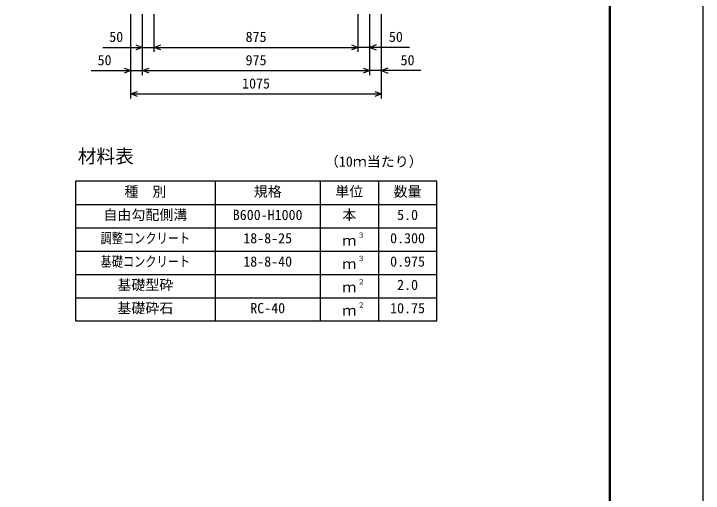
# Model space of a CAD drawing. Units: millimetres, scale not verified. Extents: x -16800 to 16800, y -5940 to 5940.
# Drawn here: x 13842 to 16800, y 26 to 2083 of the extents above; entities that cross this region are included whole.
import ezdxf
from ezdxf.enums import TextEntityAlignment as Align

# ---------------------------------------------------------------- set-up
doc = ezdxf.new("R2010")
doc.units = ezdxf.units.MM
doc.header["$LTSCALE"] = 20
for name, color, linetype, lineweight in [('0-0_DIM', 7, 'Continuous', 25), ('0-1_Defpoints', 5, 'Continuous', 25), ('0-3_HYO', 3, 'Continuous', 25), ('0-4_HYO2', 4, 'Continuous', 25), ('0-6_TXT', 7, 'Continuous', 25), ('0-7_WAKU', 3, 'Continuous', 25)]:
    doc.layers.add(name, color=color, linetype=linetype, lineweight=lineweight)
doc.styles.add('ＭＳ ゴシック', font='')
doc.styles.get('ＭＳ ゴシック').set_extended_font_data('MS Gothic')

msp = doc.modelspace()

# ---------------------------------------------------------------- linework, layer by layer
at = {"layer": '0-0_DIM'}
for p, q in [((14344.28, 1719.15), (14344.28, 2081.49)), ((14394.28, 1819.15), (14394.28, 2081.49)), ((14444.28, 1919.15), (14444.28, 2081.49)), ((15319.28, 1919.15), (15319.28, 2081.49)), ((15369.28, 1819.15), (15369.28, 2081.49)), ((15419.28, 1719.15), (15419.28, 2081.49)), ((14224.28, 1939.15), (14444.28, 1939.15)), ((14444.28, 1939.15), (15319.28, 1939.15)), ((15539.28, 1939.15), (15319.28, 1939.15)), ((14174.28, 1839.15), (14394.28, 1839.15)), ((14394.28, 1839.15), (15369.28, 1839.15)), ((15589.28, 1839.15), (15369.28, 1839.15)), ((14344.28, 1739.15), (15419.28, 1739.15))]:
    msp.add_line(p, q, dxfattribs=at)
for points in [[(14366.09, 1949.41), (14394.28, 1939.15), (14366.09, 1928.89)], [(14472.47, 1928.89), (14444.28, 1939.15), (14472.47, 1949.41)], [(15291.09, 1949.41), (15319.28, 1939.15), (15291.09, 1928.89)], [(15397.47, 1949.41), (15369.28, 1939.15), (15397.47, 1928.89)], [(14316.09, 1849.41), (14344.28, 1839.15), (14316.09, 1828.89)], [(14422.47, 1828.89), (14394.28, 1839.15), (14422.47, 1849.41)], [(15341.09, 1849.41), (15369.28, 1839.15), (15341.09, 1828.89)], [(15447.47, 1849.41), (15419.28, 1839.15), (15447.47, 1828.89)], [(14372.47, 1728.89), (14344.28, 1739.15), (14372.47, 1749.41)], [(15391.09, 1749.41), (15419.28, 1739.15), (15391.09, 1728.89)]]:
    msp.add_lwpolyline(points, dxfattribs=at)
at = {"layer": '0-1_Defpoints'}
msp.add_lwpolyline([(0, -5940), (16800, -5940), (16800, 5940), (0, 5940)], close=True, dxfattribs=at)
at = {"layer": '0-3_HYO'}
for p, q in [((14706.78, 1365.2), (14706.78, 765.2)), ((15156.78, 1365.2), (15156.78, 765.2)), ((15406.78, 1365.2), (15406.78, 765.2)), ((14106.78, 1265.2), (15656.78, 1265.2))]:
    msp.add_line(p, q, dxfattribs=at)
msp.add_lwpolyline([(14106.78, 765.2), (15656.78, 765.2), (15656.78, 1365.2), (14106.78, 1365.2)], close=True, dxfattribs=at)
at = {"layer": '0-4_HYO2'}
for p, q in [((14106.78, 1165.2), (15656.78, 1165.2)), ((14106.78, 1065.2), (15656.78, 1065.2)), ((14106.78, 965.2), (15656.78, 965.2)), ((14106.78, 865.2), (15656.78, 865.2))]:
    msp.add_line(p, q, dxfattribs=at)
at = {"layer": '0-7_WAKU', "lineweight": 50}
msp.add_lwpolyline([(400, -5540), (16400, -5540), (16400, 5540), (400, 5540)], close=True, dxfattribs=at)

# ---------------------------------------------------------------- texts
at = {"layer": '0-0_DIM', "style": 'ＭＳ ゴシック'}
for s, p in [('50', (14251.84, 1949.15)), ('875', (14836.78, 1949.15)), ('50', (15451.72, 1949.15)), ('50', (14201.84, 1849.15)), ('975', (14836.78, 1849.15)), ('50', (15501.72, 1849.15)), ('1075', (14821.78, 1749.15))]:
    msp.add_text(s, height=43.99, dxfattribs=at).set_placement(p, align=Align.BOTTOM_LEFT)
at = {"layer": '0-6_TXT', "style": 'ＭＳ ゴシック'}
for s, height, p in [('材料表', 58.65, (14116.78, 1425.2)), ('（10ｍ当たり）', 43.99, (15176.78, 1414.2)), ('種\u3000別', 43.99, (14316.78, 1285.2)), ('規格', 43.99, (14871.78, 1285.2)), ('単位', 43.99, (15221.78, 1285.2)), ('数量', 43.99, (15471.78, 1285.2)), ('自由勾配側溝', 43.99, (14226.78, 1185.2)), ('B600-H1000', 43.99, (14781.78, 1185.2)), ('本', 43.99, (15251.78, 1185.2)), ('5.0', 43.99, (15486.78, 1185.2)), ('18-8-25', 43.99, (14826.78, 1085.2)), ('３', 21.99, (15317.32, 1115.57)), ('0.300', 43.99, (15456.78, 1085.2)), ('ｍ', 43.99, (15251.78, 1075.2)), ('18-8-40', 43.99, (14826.78, 985.2)), ('３', 21.99, (15317.32, 1015.57)), ('0.975', 43.99, (15456.78, 985.2)), ('ｍ', 43.99, (15251.78, 975.2)), ('基礎型砕', 43.99, (14286.78, 885.2)), ('ｍ', 43.99, (15251.78, 875.2)), ('２', 21.99, (15317.32, 915.57)), ('2.0', 43.99, (15486.78, 885.2)), ('基礎砕石', 43.99, (14286.78, 785.2)), ('RC-40', 43.99, (14856.78, 785.2)), ('２', 21.99, (15317.32, 815.57)), ('10.75', 43.99, (15456.78, 785.2)), ('ｍ', 43.99, (15251.78, 775.2))]:
    msp.add_text(s, height=height, dxfattribs=at).set_placement(p, align=Align.BOTTOM_LEFT)
at = {"layer": '0-6_TXT', "style": 'ＭＳ ゴシック', "width": 0.8}
for s, p in [('調整コンクリート', (14214.78, 1085.2)), ('基礎コンクリート', (14214.78, 985.2))]:
    msp.add_text(s, height=43.99, dxfattribs=at).set_placement(p, align=Align.BOTTOM_LEFT)

doc.saveas('drawing.dxf')
